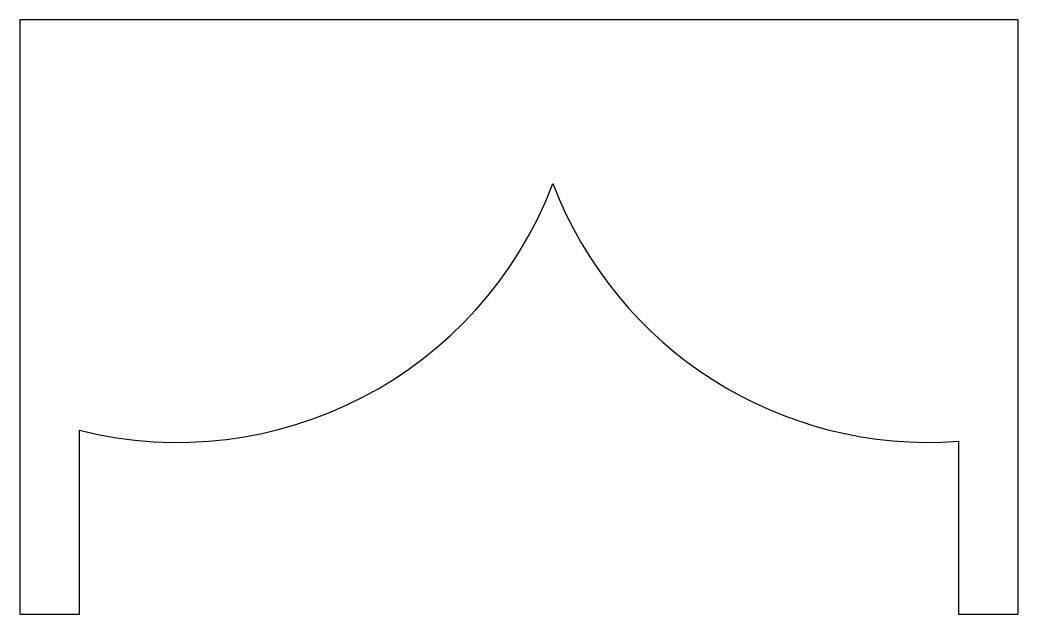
# Model space of a CAD drawing. Header units: millimetres. Extents: x -90 to 78, y -53 to 47.
import ezdxf

# ---------------------------------------------------------------- set-up
doc = ezdxf.new("R2010")
doc.units = ezdxf.units.MM

msp = doc.modelspace()

# ---------------------------------------------------------------- linework, layer by layer
at = {"color": 7, "linetype": 'Continuous', "lineweight": 25}
for p, q in [((-89.71, 46.6), (-89.71, -53.4)), ((78.29, 46.6), (-89.71, 46.6)), ((78.29, -53.4), (78.29, 46.6)), ((-79.71, -53.4), (-79.71, -22.45)), ((68.29, -24.31), (68.29, -53.4)), ((-89.71, -53.4), (-79.71, -53.4)), ((68.29, -53.4), (78.29, -53.4))]:
    msp.add_line(p, q, dxfattribs=at)
for centre, start, end in [((-63.17, 43.09), 255.8322, 339.1623), ((63.17, 43.09), 200.8377, 274.3427)]:
    msp.add_arc(centre, 67.59, start, end, dxfattribs=at)

doc.saveas('drawing.dxf')
